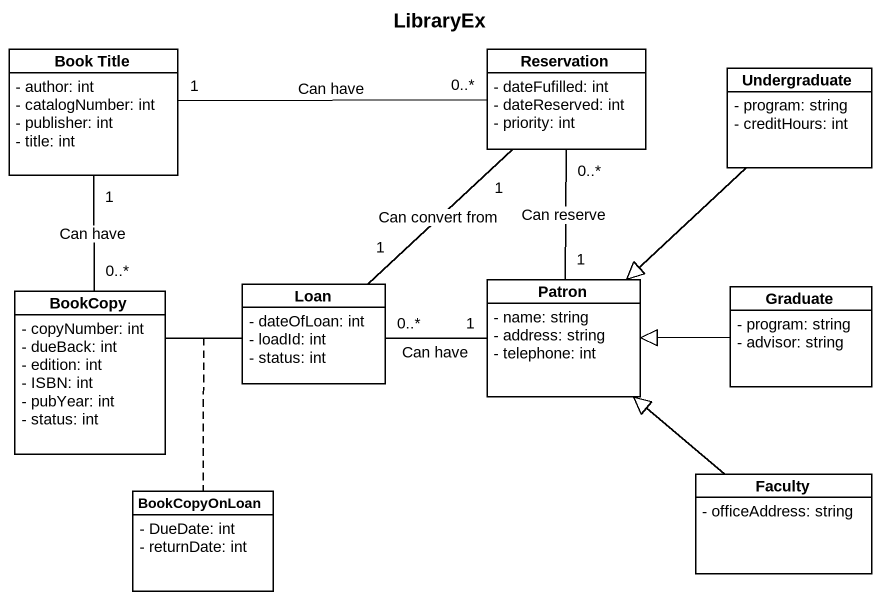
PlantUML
@startuml
title LibraryEx
hide circle
hide empty members
skinparam classAttributeIconSize 0
class "Book Title" as Book_Title {
  - author: int
  - catalogNumber: int
  - publisher: int
  - title: int
}
class Reservation {
  - dateFufilled: int
  - dateReserved: int
  - priority: int
}
class Undergraduate {
  - program: string
  - creditHours: int
}
class BookCopy {
  - copyNumber: int
  - dueBack: int
  - edition: int
  - ISBN: int
  - pubYear: int
  - status: int
}
class Loan {
  - dateOfLoan: int
  - loadId: int
  - status: int
}
class Patron {
  - name: string
  - address: string
  - telephone: int
}
class Graduate {
  - program: string
  - advisor: string
}
class BookCopyOnLoan {
  - DueDate: int
  - returnDate: int
}
class Faculty {
  - officeAddress: string
}
Book_Title "1" -right- "0..*" Reservation : Can have
Reservation "0..*" -- "1" Patron : Can reserve
Undergraduate --|> Patron
BookCopy "0..*" -up- "1" Book_Title : Can have
BookCopy -right- Loan
(BookCopy, Loan) .. BookCopyOnLoan
Loan "1" -up- "1" Reservation : Can convert from
Loan "0..*" -right- "1" Patron : Can have
Graduate -left-|> Patron
Faculty -up-|> Patron
@enduml
